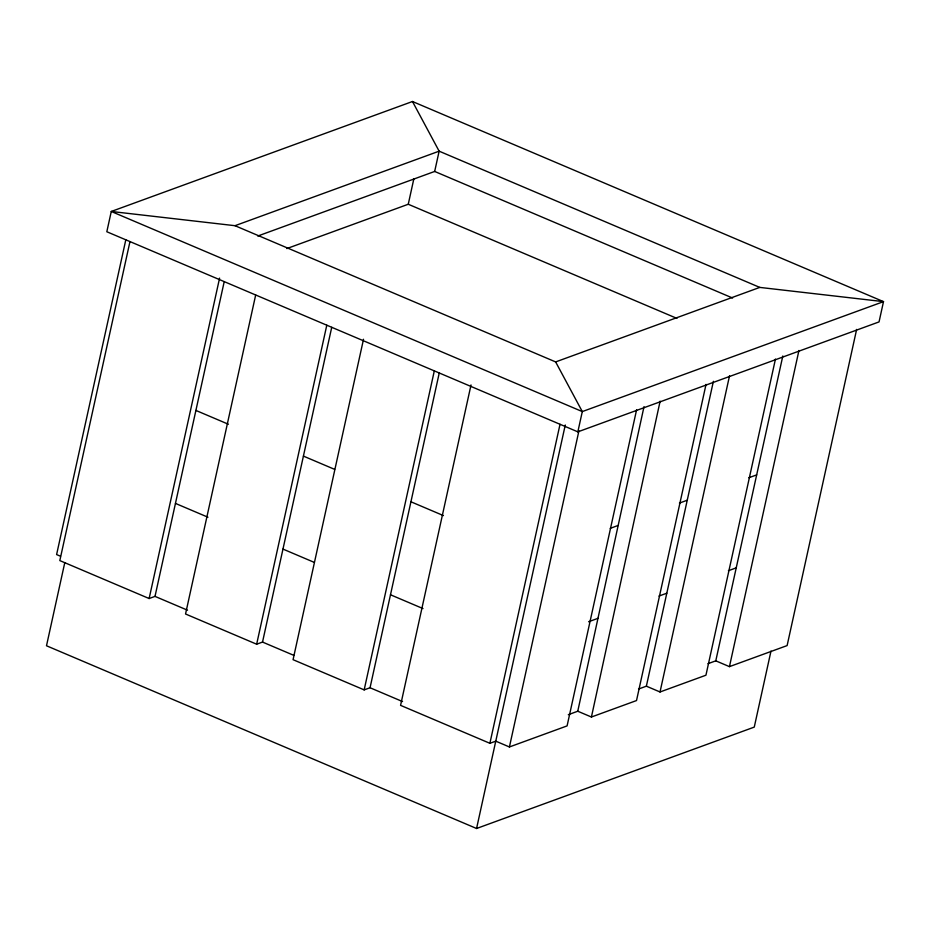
<?xml version="1.0" encoding="UTF-8"?>
<svg xmlns="http://www.w3.org/2000/svg" width="930" height="930" viewBox="0 0 930 930"><rect width="100%" height="100%" fill="white"/><g stroke="black" fill="none" stroke-linecap="round" stroke-linejoin="round"><path stroke-width="1.4" d="M568.311 714.682L577.763 711.229L644.013 406.654M577.763 711.229L591.422 717.018L660.126 401.156M125.806 239.824L56.602 554.571L60.497 556.233M129.968 241.591L59.822 560.592L149.137 598.536L155.008 596.386L187.523 610.196M64.775 562.673L46.5 645.769L476.567 828.49L754.265 727.109L770.993 651.047M149.137 598.536L219.585 278.117M155.008 596.386L224.223 281.627M255.68 294.996L185.547 613.998L256.657 644.211L262.527 642.072L293.741 655.325M256.657 644.211L326.79 325.209M262.527 642.072L331.731 327.302M363.514 339.264L293.066 659.684L364.165 689.886L370.047 687.747L402.55 701.557M286.835 248.577L408.258 204.251L413.873 178.7M257.761 236.034L434.67 171.446L439.134 151.172L412.478 101.51L111.275 211.47L106.822 231.744L577.844 431.857L879.048 321.908L883.5 301.634L412.478 101.51M364.165 689.886L434.31 370.884M370.047 687.747L439.251 372.988M471.022 384.939L400.574 705.359L489.889 743.303L495.76 741.163L509.419 746.964L567.091 725.9L636.608 409.735M489.889 743.303L560.023 424.301M476.567 828.49L565.277 424.998M577.844 431.857L582.296 411.583L555.64 361.921L234.999 225.699L111.275 211.47L582.296 411.583L883.5 301.634L759.775 287.405L439.134 151.172L234.999 225.699M509.419 746.964L578.937 430.799M706.033 384.392L636.515 700.557L591.422 717.018M638.526 689.037L646.362 686.177L713.391 381.323M646.362 686.177L660.021 691.978L729.527 375.813M775.457 359.05L705.94 675.215L660.021 691.978M707.963 663.694L715.786 660.835L782.816 355.981M715.786 660.835L729.446 666.636L798.951 350.471M856.635 329.418L787.117 645.583L729.446 666.636M555.64 361.921L759.775 287.405M610.231 528.345L618.183 525.438M679.423 503.084L687.247 500.224M748.848 477.741L756.671 474.881M588.609 621.752L597.967 618.334M658.975 596.06L666.81 593.201M728.399 570.718L736.235 567.858M434.67 171.446L732.608 298.03M408.258 204.251L676.924 318.397M195.905 410.432L228.408 424.243M303.413 456.107L334.626 469.359M410.932 501.781L443.436 515.592M175.456 503.409L207.96 517.22M282.976 549.084L314.177 562.348M390.484 594.77L422.999 608.58"/></g></svg>
